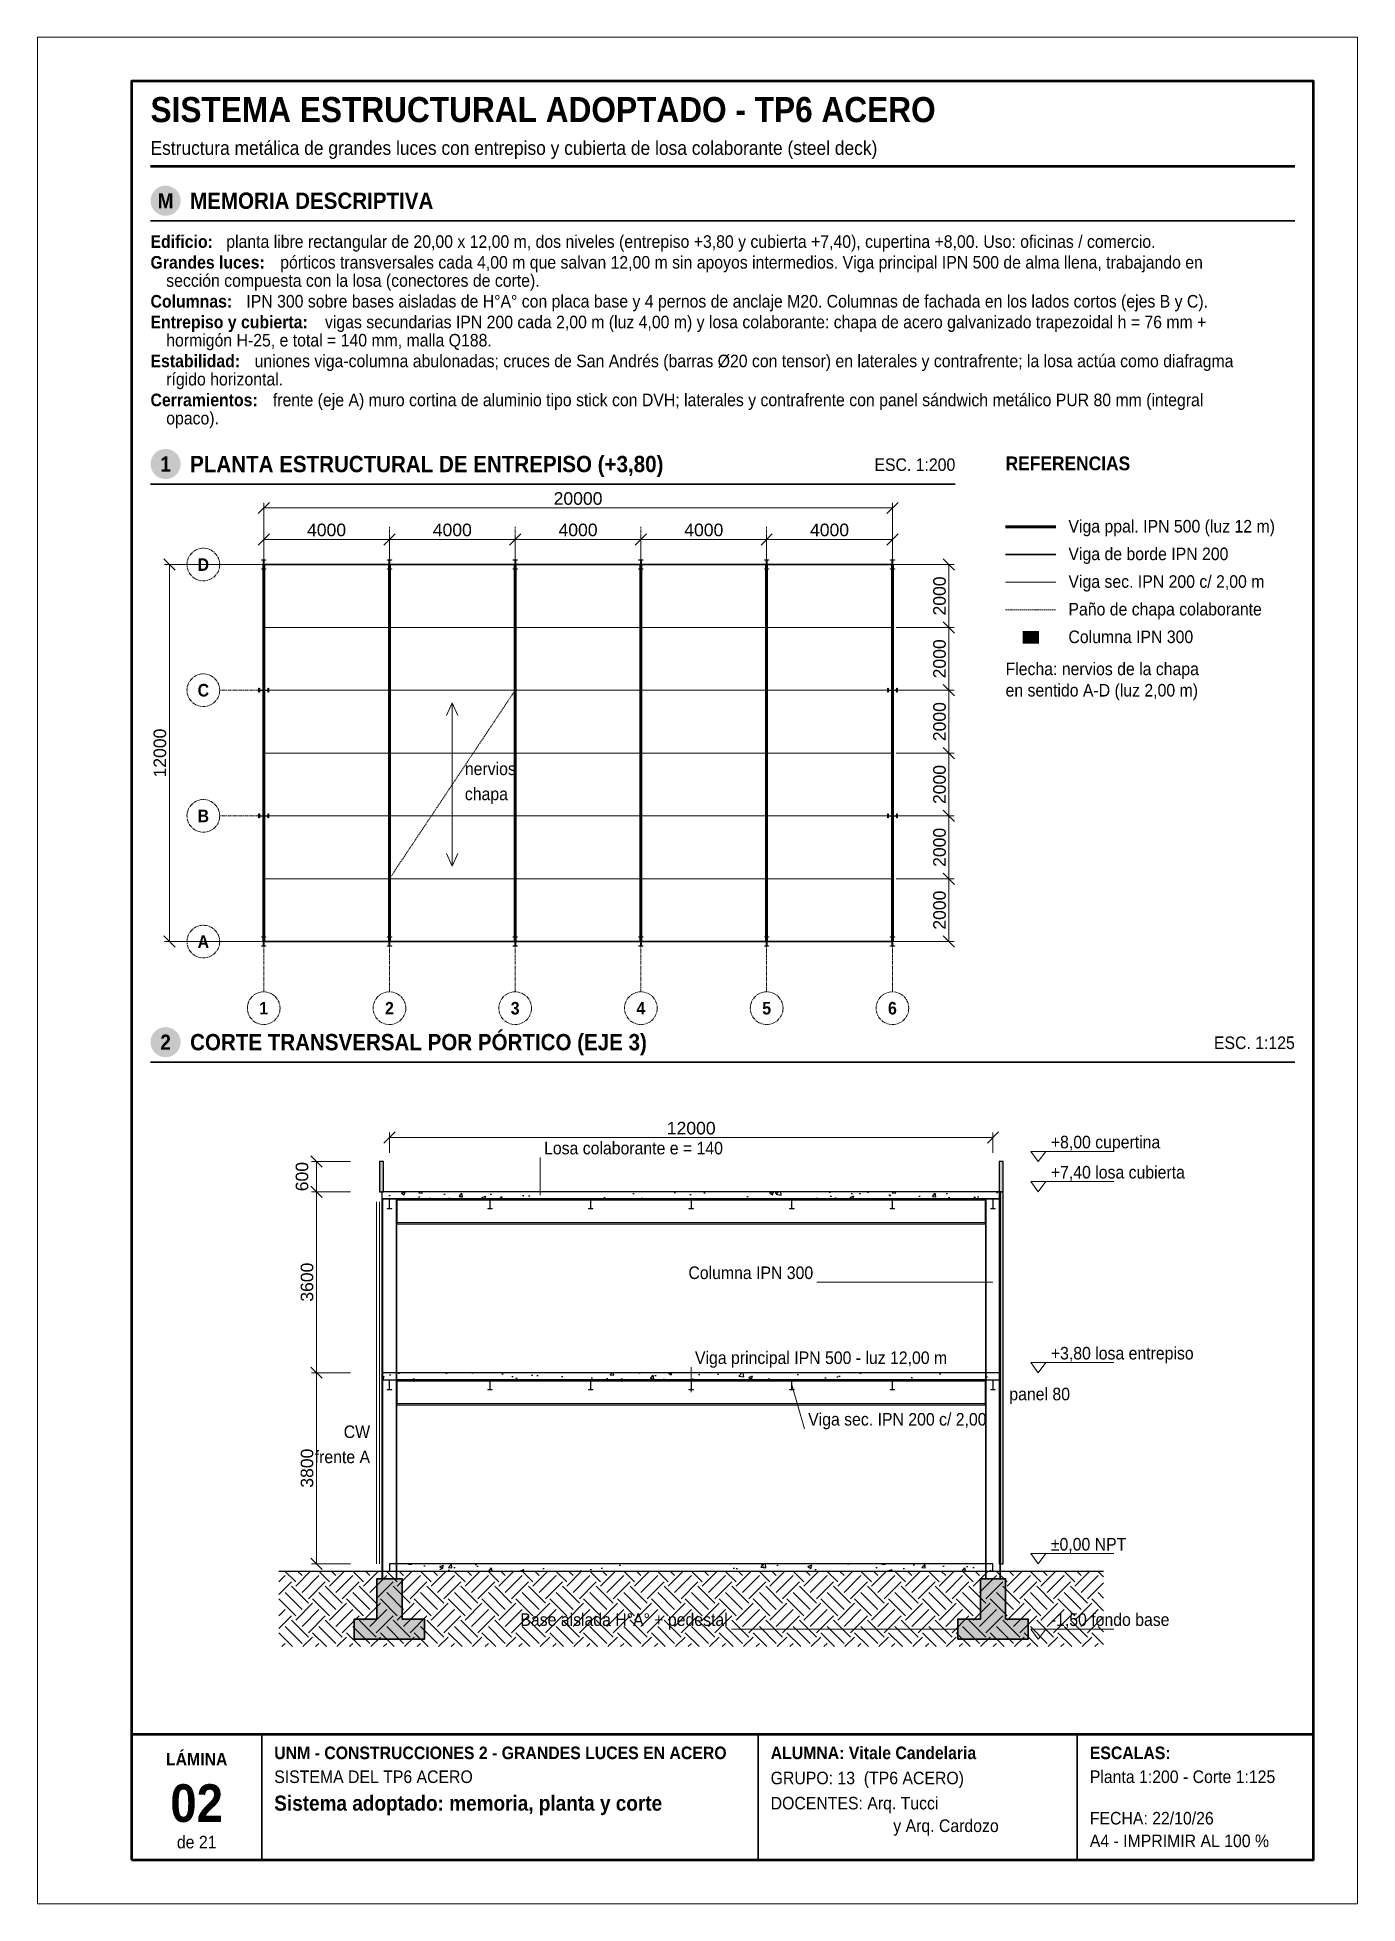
# Model space of a CAD drawing. Header units: millimetres. Extents: x 0 to 210, y 0 to 297.
import ezdxf
from ezdxf.enums import TextEntityAlignment as Align

# ---------------------------------------------------------------- set-up
doc = ezdxf.new("R2010")
doc.units = ezdxf.units.MM
doc.header["$LTSCALE"] = 0.35
doc.linetypes.add('CENTER2', pattern=[2.541, 1.587, -0.318, 0.318, -0.318])
doc.linetypes.add('DASHED2', pattern=[0.762, 0.635, -0.127])
for name, color, linetype in [('0-MARCO', 7, 'Continuous'), ('1-EJES', 1, 'CENTER2'), ('1-OCULTO', 8, 'DASHED2'), ('1-SECCION', 7, 'Continuous'), ('1-VISTA', 7, 'Continuous'), ('2-RAYADO', 8, 'Continuous'), ('3-COTAS', 7, 'Continuous'), ('3-REFS', 7, 'Continuous'), ('3-TEXTOS', 7, 'Continuous'), ('3-TITULOS', 7, 'Continuous')]:
    doc.layers.add(name, color=color, linetype=linetype)
doc.styles.add('ARIAL', font='arial.ttf')
doc.styles.add('ARIAL-NEGRITA', font='arialbd.ttf')
doc.dimstyles.new('A4', dxfattribs={"dimtxt": 2, "dimasz": 1.1, "dimexe": 0.8, "dimexo": 0.6, "dimgap": 0.5, "dimtad": 1, "dimdec": 0, "dimtxsty": 'ARIAL', "dimtsz": 0.9, "dimcen": 2.5, "dimclrd": 7, "dimclre": 7, "dimclrt": 7, "dimazin": 3, "dimtfac": 1, "dimtmove": 0, "dimatfit": 3, "dimlwd": 13, "dimlwe": 13, "dimarcsym": 0})

msp = doc.modelspace()

# ---------------------------------------------------------------- hatches: boundary and pattern name
at = {"layer": '2-RAYADO', "true_color": 0x3c3c3c}
h = msp.add_hatch(color=250, dxfattribs=at)
h.dxf.hatch_style = 1
h.paths.add_polyline_path([(36.3125, 213.85), (36.3125, 213.788985), (36.027, 213.749015), (36.027, 212.450985), (36.3125, 212.411015), (36.3125, 212.35), (35.6875, 212.35), (35.6875, 212.411015), (35.973, 212.450985), (35.973, 213.749015), (35.6875, 213.788985), (35.6875, 213.85)])
h = msp.add_hatch(color=250, dxfattribs=at)
h.dxf.hatch_style = 1
h.paths.add_polyline_path([(56.3125, 213.85), (56.3125, 213.788985), (56.027, 213.749015), (56.027, 212.450985), (56.3125, 212.411015), (56.3125, 212.35), (55.6875, 212.35), (55.6875, 212.411015), (55.973, 212.450985), (55.973, 213.749015), (55.6875, 213.788985), (55.6875, 213.85)])
h = msp.add_hatch(color=250, dxfattribs=at)
h.dxf.hatch_style = 1
h.paths.add_polyline_path([(76.3125, 213.85), (76.3125, 213.788985), (76.027, 213.749015), (76.027, 212.450985), (76.3125, 212.411015), (76.3125, 212.35), (75.6875, 212.35), (75.6875, 212.411015), (75.973, 212.450985), (75.973, 213.749015), (75.6875, 213.788985), (75.6875, 213.85)])
h = msp.add_hatch(color=250, dxfattribs=at)
h.dxf.hatch_style = 1
h.paths.add_polyline_path([(96.3125, 213.85), (96.3125, 213.788985), (96.027, 213.749015), (96.027, 212.450985), (96.3125, 212.411015), (96.3125, 212.35), (95.6875, 212.35), (95.6875, 212.411015), (95.973, 212.450985), (95.973, 213.749015), (95.6875, 213.788985), (95.6875, 213.85)])
h = msp.add_hatch(color=250, dxfattribs=at)
h.dxf.hatch_style = 1
h.paths.add_polyline_path([(116.3125, 213.85), (116.3125, 213.788985), (116.027, 213.749015), (116.027, 212.450985), (116.3125, 212.411015), (116.3125, 212.35), (115.6875, 212.35), (115.6875, 212.411015), (115.973, 212.450985), (115.973, 213.749015), (115.6875, 213.788985), (115.6875, 213.85)])
h = msp.add_hatch(color=250, dxfattribs=at)
h.dxf.hatch_style = 1
h.paths.add_polyline_path([(136.3125, 213.85), (136.3125, 213.788985), (136.027, 213.749015), (136.027, 212.450985), (136.3125, 212.411015), (136.3125, 212.35), (135.6875, 212.35), (135.6875, 212.411015), (135.973, 212.450985), (135.973, 213.749015), (135.6875, 213.788985), (135.6875, 213.85)])
h = msp.add_hatch(color=250, dxfattribs=at)
h.dxf.hatch_style = 1
h.paths.add_polyline_path([(156.7, 200.5), (159.3, 200.5), (159.3, 202.5), (156.7, 202.5)])
h = msp.add_hatch(color=250, dxfattribs=at)
h.dxf.hatch_style = 1
h.paths.add_polyline_path([(35.25, 193.4125), (35.311015, 193.4125), (35.350985, 193.127), (36.649015, 193.127), (36.688985, 193.4125), (36.75, 193.4125), (36.75, 192.7875), (36.688985, 192.7875), (36.649015, 193.073), (35.350985, 193.073), (35.311015, 192.7875), (35.25, 192.7875)])
h = msp.add_hatch(color=250, dxfattribs=at)
h.dxf.hatch_style = 1
h.paths.add_polyline_path([(135.25, 193.4125), (135.311015, 193.4125), (135.350985, 193.127), (136.649015, 193.127), (136.688985, 193.4125), (136.75, 193.4125), (136.75, 192.7875), (136.688985, 192.7875), (136.649015, 193.073), (135.350985, 193.073), (135.311015, 192.7875), (135.25, 192.7875)])
h = msp.add_hatch(color=250, dxfattribs=at)
h.dxf.hatch_style = 1
h.paths.add_polyline_path([(35.25, 173.4125), (35.311015, 173.4125), (35.350985, 173.127), (36.649015, 173.127), (36.688985, 173.4125), (36.75, 173.4125), (36.75, 172.7875), (36.688985, 172.7875), (36.649015, 173.073), (35.350985, 173.073), (35.311015, 172.7875), (35.25, 172.7875)])
h = msp.add_hatch(color=250, dxfattribs=at)
h.dxf.hatch_style = 1
h.paths.add_polyline_path([(135.25, 173.4125), (135.311015, 173.4125), (135.350985, 173.127), (136.649015, 173.127), (136.688985, 173.4125), (136.75, 173.4125), (136.75, 172.7875), (136.688985, 172.7875), (136.649015, 173.073), (135.350985, 173.073), (135.311015, 172.7875), (135.25, 172.7875)])
h = msp.add_hatch(color=250, dxfattribs=at)
h.dxf.hatch_style = 1
h.paths.add_polyline_path([(36.3125, 153.85), (36.3125, 153.788985), (36.027, 153.749015), (36.027, 152.450985), (36.3125, 152.411015), (36.3125, 152.35), (35.6875, 152.35), (35.6875, 152.411015), (35.973, 152.450985), (35.973, 153.749015), (35.6875, 153.788985), (35.6875, 153.85)])
h = msp.add_hatch(color=250, dxfattribs=at)
h.dxf.hatch_style = 1
h.paths.add_polyline_path([(56.3125, 153.85), (56.3125, 153.788985), (56.027, 153.749015), (56.027, 152.450985), (56.3125, 152.411015), (56.3125, 152.35), (55.6875, 152.35), (55.6875, 152.411015), (55.973, 152.450985), (55.973, 153.749015), (55.6875, 153.788985), (55.6875, 153.85)])
h = msp.add_hatch(color=250, dxfattribs=at)
h.dxf.hatch_style = 1
h.paths.add_polyline_path([(76.3125, 153.85), (76.3125, 153.788985), (76.027, 153.749015), (76.027, 152.450985), (76.3125, 152.411015), (76.3125, 152.35), (75.6875, 152.35), (75.6875, 152.411015), (75.973, 152.450985), (75.973, 153.749015), (75.6875, 153.788985), (75.6875, 153.85)])
h = msp.add_hatch(color=250, dxfattribs=at)
h.dxf.hatch_style = 1
h.paths.add_polyline_path([(96.3125, 153.85), (96.3125, 153.788985), (96.027, 153.749015), (96.027, 152.450985), (96.3125, 152.411015), (96.3125, 152.35), (95.6875, 152.35), (95.6875, 152.411015), (95.973, 152.450985), (95.973, 153.749015), (95.6875, 153.788985), (95.6875, 153.85)])
h = msp.add_hatch(color=250, dxfattribs=at)
h.dxf.hatch_style = 1
h.paths.add_polyline_path([(116.3125, 153.85), (116.3125, 153.788985), (116.027, 153.749015), (116.027, 152.450985), (116.3125, 152.411015), (116.3125, 152.35), (115.6875, 152.35), (115.6875, 152.411015), (115.973, 152.450985), (115.973, 153.749015), (115.6875, 153.788985), (115.6875, 153.85)])
h = msp.add_hatch(color=250, dxfattribs=at)
h.dxf.hatch_style = 1
h.paths.add_polyline_path([(136.3125, 153.85), (136.3125, 153.788985), (136.027, 153.749015), (136.027, 152.450985), (136.3125, 152.411015), (136.3125, 152.35), (135.6875, 152.35), (135.6875, 152.411015), (135.973, 152.450985), (135.973, 153.749015), (135.6875, 153.788985), (135.6875, 153.85)])
at = {"layer": '2-RAYADO', "true_color": 0xd7d7d7}
h = msp.add_hatch(color=254, dxfattribs=at)
h.dxf.hatch_style = 1
h.paths.add_polyline_path([(54.4, 113.3), (55.04, 113.3), (55.04, 118.1), (54.4, 118.1)])
h = msp.add_hatch(color=254, dxfattribs=at)
h.dxf.hatch_style = 1
h.paths.add_polyline_path([(152.96, 113.3), (153.6, 113.3), (153.6, 118.1), (152.96, 118.1)])
at = {"layer": '2-RAYADO'}
h = msp.add_hatch(dxfattribs=at)
h.set_pattern_fill('AR-CONC', color=8, scale=0.035)
h.paths.add_polyline_path([(54.8, 112.18), (153.2, 112.18), (153.2, 113.3), (54.8, 113.3)])
at = {"layer": '2-RAYADO', "true_color": 0xd7d7d7}
h = msp.add_hatch(color=254, dxfattribs=at)
h.dxf.hatch_style = 1
h.paths.add_polyline_path([(152.96, 54.1), (153.6, 54.1), (153.6, 113.3), (152.96, 113.3)])
at = {"layer": '2-RAYADO', "true_color": 0x3c3c3c}
h = msp.add_hatch(color=250, dxfattribs=at)
h.dxf.hatch_style = 1
h.paths.add_polyline_path([(56.36, 112.18), (56.36, 112.1127), (56.03, 112.0665), (56.03, 110.6935), (56.36, 110.6473), (56.36, 110.58), (55.64, 110.58), (55.64, 110.6473), (55.97, 110.6935), (55.97, 112.0665), (55.64, 112.1127), (55.64, 112.18)])
h = msp.add_hatch(color=250, dxfattribs=at)
h.dxf.hatch_style = 1
h.paths.add_polyline_path([(72.36, 112.18), (72.36, 112.1127), (72.03, 112.0665), (72.03, 110.6935), (72.36, 110.6473), (72.36, 110.58), (71.64, 110.58), (71.64, 110.6473), (71.97, 110.6935), (71.97, 112.0665), (71.64, 112.1127), (71.64, 112.18)])
h = msp.add_hatch(color=250, dxfattribs=at)
h.dxf.hatch_style = 1
h.paths.add_polyline_path([(88.36, 112.18), (88.36, 112.1127), (88.03, 112.0665), (88.03, 110.6935), (88.36, 110.6473), (88.36, 110.58), (87.64, 110.58), (87.64, 110.6473), (87.97, 110.6935), (87.97, 112.0665), (87.64, 112.1127), (87.64, 112.18)])
h = msp.add_hatch(color=250, dxfattribs=at)
h.dxf.hatch_style = 1
h.paths.add_polyline_path([(104.36, 112.18), (104.36, 112.1127), (104.03, 112.0665), (104.03, 110.6935), (104.36, 110.6473), (104.36, 110.58), (103.64, 110.58), (103.64, 110.6473), (103.97, 110.6935), (103.97, 112.0665), (103.64, 112.1127), (103.64, 112.18)])
h = msp.add_hatch(color=250, dxfattribs=at)
h.dxf.hatch_style = 1
h.paths.add_polyline_path([(120.36, 112.18), (120.36, 112.1127), (120.03, 112.0665), (120.03, 110.6935), (120.36, 110.6473), (120.36, 110.58), (119.64, 110.58), (119.64, 110.6473), (119.97, 110.6935), (119.97, 112.0665), (119.64, 112.1127), (119.64, 112.18)])
h = msp.add_hatch(color=250, dxfattribs=at)
h.dxf.hatch_style = 1
h.paths.add_polyline_path([(136.36, 112.18), (136.36, 112.1127), (136.03, 112.0665), (136.03, 110.6935), (136.36, 110.6473), (136.36, 110.58), (135.64, 110.58), (135.64, 110.6473), (135.97, 110.6935), (135.97, 112.0665), (135.64, 112.1127), (135.64, 112.18)])
h = msp.add_hatch(color=250, dxfattribs=at)
h.dxf.hatch_style = 1
h.paths.add_polyline_path([(152.36, 112.18), (152.36, 112.1127), (152.03, 112.0665), (152.03, 110.6935), (152.36, 110.6473), (152.36, 110.58), (151.64, 110.58), (151.64, 110.6473), (151.97, 110.6935), (151.97, 112.0665), (151.64, 112.1127), (151.64, 112.18)])
at = {"layer": '2-RAYADO'}
h = msp.add_hatch(dxfattribs=at)
h.set_pattern_fill('AR-CONC', color=8, scale=0.035)
h.paths.add_polyline_path([(54.8, 83.38), (153.2, 83.38), (153.2, 84.5), (54.8, 84.5)])
at = {"layer": '2-RAYADO', "true_color": 0x3c3c3c}
h = msp.add_hatch(color=250, dxfattribs=at)
h.dxf.hatch_style = 1
h.paths.add_polyline_path([(56.36, 83.38), (56.36, 83.3127), (56.03, 83.2665), (56.03, 81.8935), (56.36, 81.8473), (56.36, 81.78), (55.64, 81.78), (55.64, 81.8473), (55.97, 81.8935), (55.97, 83.2665), (55.64, 83.3127), (55.64, 83.38)])
h = msp.add_hatch(color=250, dxfattribs=at)
h.dxf.hatch_style = 1
h.paths.add_polyline_path([(72.36, 83.38), (72.36, 83.3127), (72.03, 83.2665), (72.03, 81.8935), (72.36, 81.8473), (72.36, 81.78), (71.64, 81.78), (71.64, 81.8473), (71.97, 81.8935), (71.97, 83.2665), (71.64, 83.3127), (71.64, 83.38)])
h = msp.add_hatch(color=250, dxfattribs=at)
h.dxf.hatch_style = 1
h.paths.add_polyline_path([(88.36, 83.38), (88.36, 83.3127), (88.03, 83.2665), (88.03, 81.8935), (88.36, 81.8473), (88.36, 81.78), (87.64, 81.78), (87.64, 81.8473), (87.97, 81.8935), (87.97, 83.2665), (87.64, 83.3127), (87.64, 83.38)])
h = msp.add_hatch(color=250, dxfattribs=at)
h.dxf.hatch_style = 1
h.paths.add_polyline_path([(104.36, 83.38), (104.36, 83.3127), (104.03, 83.2665), (104.03, 81.8935), (104.36, 81.8473), (104.36, 81.78), (103.64, 81.78), (103.64, 81.8473), (103.97, 81.8935), (103.97, 83.2665), (103.64, 83.3127), (103.64, 83.38)])
h = msp.add_hatch(color=250, dxfattribs=at)
h.dxf.hatch_style = 1
h.paths.add_polyline_path([(120.36, 83.38), (120.36, 83.3127), (120.03, 83.2665), (120.03, 81.8935), (120.36, 81.8473), (120.36, 81.78), (119.64, 81.78), (119.64, 81.8473), (119.97, 81.8935), (119.97, 83.2665), (119.64, 83.3127), (119.64, 83.38)])
h = msp.add_hatch(color=250, dxfattribs=at)
h.dxf.hatch_style = 1
h.paths.add_polyline_path([(136.36, 83.38), (136.36, 83.3127), (136.03, 83.2665), (136.03, 81.8935), (136.36, 81.8473), (136.36, 81.78), (135.64, 81.78), (135.64, 81.8473), (135.97, 81.8935), (135.97, 83.2665), (135.64, 83.3127), (135.64, 83.38)])
h = msp.add_hatch(color=250, dxfattribs=at)
h.dxf.hatch_style = 1
h.paths.add_polyline_path([(152.36, 83.38), (152.36, 83.3127), (152.03, 83.2665), (152.03, 81.8935), (152.36, 81.8473), (152.36, 81.78), (151.64, 81.78), (151.64, 81.8473), (151.97, 81.8935), (151.97, 83.2665), (151.64, 83.3127), (151.64, 83.38)])
at = {"layer": '2-RAYADO'}
h = msp.add_hatch(dxfattribs=at)
h.set_pattern_fill('AR-CONC', color=8, scale=0.035)
h.paths.add_polyline_path([(56, 52.9), (152, 52.9), (152, 54.1), (56, 54.1)])
h = msp.add_hatch(dxfattribs=at)
h.set_pattern_fill('EARTH', color=8, scale=0.6, angle=45)
h.paths.add_polyline_path([(38.4, 52.9), (169.6, 52.9), (169.6, 40.9), (38.4, 40.9)])
at = {"layer": '2-RAYADO', "true_color": 0xd7d7d7}
h = msp.add_hatch(color=254, dxfattribs=at)
h.dxf.hatch_style = 1
h.paths.add_polyline_path([(50.4, 42.1), (61.6, 42.1), (61.6, 45.3), (58, 45.3), (58, 51.7), (54, 51.7), (54, 45.3), (50.4, 45.3)])
h = msp.add_hatch(color=254, dxfattribs=at)
h.dxf.hatch_style = 1
h.paths.add_polyline_path([(146.4, 42.1), (157.6, 42.1), (157.6, 45.3), (154, 45.3), (154, 51.7), (150, 51.7), (150, 45.3), (146.4, 45.3)])
at = {"layer": '3-TITULOS'}
h = msp.add_hatch(color=7, dxfattribs=at)
h.dxf.hatch_style = 1
edge = h.paths.add_edge_path()
edge.add_arc((20.4, 271), 2.4, 0, 360)
h = msp.add_hatch(color=7, dxfattribs=at)
h.dxf.hatch_style = 1
edge = h.paths.add_edge_path()
edge.add_arc((20.4, 229.1), 2.4, 0, 360)
h = msp.add_hatch(color=7, dxfattribs=at)
h.dxf.hatch_style = 1
edge = h.paths.add_edge_path()
edge.add_arc((20.4, 137.1), 2.4, 0, 360)

# ---------------------------------------------------------------- linework, layer by layer
at = {"layer": '0-MARCO', "color": 9, "lineweight": 0}
msp.add_lwpolyline([(0, 0), (210, 0), (210, 297), (0, 297)], close=True, dxfattribs=at)
at = {"layer": '0-MARCO', "lineweight": 50}
msp.add_lwpolyline([(15, 7), (203, 7), (203, 290), (15, 290)], close=True, dxfattribs=at)
msp.add_lwpolyline([(15, 27), (203, 27)], dxfattribs=at)
at = {"layer": '0-MARCO', "lineweight": 35}
for points in [[(35.68, 7), (35.68, 27)], [(114.64, 7), (114.64, 27)], [(165.4, 7), (165.4, 27)]]:
    msp.add_lwpolyline(points, dxfattribs=at)
at = {"layer": '1-EJES', "lineweight": 13}
for points in [[(36, 145.1), (36, 219.1)], [(56, 145.1), (56, 219.1)], [(76, 145.1), (76, 219.1)], [(96, 145.1), (96, 219.1)], [(116, 145.1), (116, 219.1)], [(136, 145.1), (136, 219.1)], [(142, 213.1), (29, 213.1)], [(142, 193.1), (29, 193.1)], [(142, 173.1), (29, 173.1)], [(142, 153.1), (29, 153.1)]]:
    msp.add_lwpolyline(points, dxfattribs=at)
at = {"layer": '1-EJES', "color": 7, "lineweight": 18}
for centre in [(26.4, 213.1), (26.4, 193.1), (26.4, 173.1), (26.4, 153.1), (36, 142.5), (56, 142.5), (76, 142.5), (96, 142.5), (116, 142.5), (136, 142.5)]:
    msp.add_circle(centre, 2.6, dxfattribs=at)
at = {"layer": '1-OCULTO', "lineweight": 13}
for points in [[(154, 205.9), (162, 205.9)], [(56, 163.1), (76, 193.1)]]:
    msp.add_lwpolyline(points, dxfattribs=at)
msp.add_lwpolyline([(56, 163.1), (76, 163.1), (76, 193.1), (56, 193.1)], close=True, dxfattribs=at)
at = {"layer": '1-SECCION', "lineweight": 60}
for points in [[(154, 219.1), (162, 219.1)], [(36, 153.1), (36, 213.1)], [(56, 153.1), (56, 213.1)], [(76, 153.1), (76, 213.1)], [(96, 153.1), (96, 213.1)], [(116, 153.1), (116, 213.1)], [(136, 153.1), (136, 213.1)]]:
    msp.add_lwpolyline(points, dxfattribs=at)
at = {"layer": '1-SECCION', "lineweight": 25}
for points in [[(36.3125, 213.85), (36.3125, 213.788985), (36.027, 213.749015), (36.027, 212.450985), (36.3125, 212.411015), (36.3125, 212.35), (35.6875, 212.35), (35.6875, 212.411015), (35.973, 212.450985), (35.973, 213.749015), (35.6875, 213.788985), (35.6875, 213.85)], [(56.3125, 213.85), (56.3125, 213.788985), (56.027, 213.749015), (56.027, 212.450985), (56.3125, 212.411015), (56.3125, 212.35), (55.6875, 212.35), (55.6875, 212.411015), (55.973, 212.450985), (55.973, 213.749015), (55.6875, 213.788985), (55.6875, 213.85)], [(76.3125, 213.85), (76.3125, 213.788985), (76.027, 213.749015), (76.027, 212.450985), (76.3125, 212.411015), (76.3125, 212.35), (75.6875, 212.35), (75.6875, 212.411015), (75.973, 212.450985), (75.973, 213.749015), (75.6875, 213.788985), (75.6875, 213.85)], [(96.3125, 213.85), (96.3125, 213.788985), (96.027, 213.749015), (96.027, 212.450985), (96.3125, 212.411015), (96.3125, 212.35), (95.6875, 212.35), (95.6875, 212.411015), (95.973, 212.450985), (95.973, 213.749015), (95.6875, 213.788985), (95.6875, 213.85)], [(116.3125, 213.85), (116.3125, 213.788985), (116.027, 213.749015), (116.027, 212.450985), (116.3125, 212.411015), (116.3125, 212.35), (115.6875, 212.35), (115.6875, 212.411015), (115.973, 212.450985), (115.973, 213.749015), (115.6875, 213.788985), (115.6875, 213.85)], [(136.3125, 213.85), (136.3125, 213.788985), (136.027, 213.749015), (136.027, 212.450985), (136.3125, 212.411015), (136.3125, 212.35), (135.6875, 212.35), (135.6875, 212.411015), (135.973, 212.450985), (135.973, 213.749015), (135.6875, 213.788985), (135.6875, 213.85)], [(35.25, 193.4125), (35.311015, 193.4125), (35.350985, 193.127), (36.649015, 193.127), (36.688985, 193.4125), (36.75, 193.4125), (36.75, 192.7875), (36.688985, 192.7875), (36.649015, 193.073), (35.350985, 193.073), (35.311015, 192.7875), (35.25, 192.7875)], [(135.25, 193.4125), (135.311015, 193.4125), (135.350985, 193.127), (136.649015, 193.127), (136.688985, 193.4125), (136.75, 193.4125), (136.75, 192.7875), (136.688985, 192.7875), (136.649015, 193.073), (135.350985, 193.073), (135.311015, 192.7875), (135.25, 192.7875)], [(35.25, 173.4125), (35.311015, 173.4125), (35.350985, 173.127), (36.649015, 173.127), (36.688985, 173.4125), (36.75, 173.4125), (36.75, 172.7875), (36.688985, 172.7875), (36.649015, 173.073), (35.350985, 173.073), (35.311015, 172.7875), (35.25, 172.7875)], [(135.25, 173.4125), (135.311015, 173.4125), (135.350985, 173.127), (136.649015, 173.127), (136.688985, 173.4125), (136.75, 173.4125), (136.75, 172.7875), (136.688985, 172.7875), (136.649015, 173.073), (135.350985, 173.073), (135.311015, 172.7875), (135.25, 172.7875)], [(36.3125, 153.85), (36.3125, 153.788985), (36.027, 153.749015), (36.027, 152.450985), (36.3125, 152.411015), (36.3125, 152.35), (35.6875, 152.35), (35.6875, 152.411015), (35.973, 152.450985), (35.973, 153.749015), (35.6875, 153.788985), (35.6875, 153.85)], [(56.3125, 153.85), (56.3125, 153.788985), (56.027, 153.749015), (56.027, 152.450985), (56.3125, 152.411015), (56.3125, 152.35), (55.6875, 152.35), (55.6875, 152.411015), (55.973, 152.450985), (55.973, 153.749015), (55.6875, 153.788985), (55.6875, 153.85)], [(76.3125, 153.85), (76.3125, 153.788985), (76.027, 153.749015), (76.027, 152.450985), (76.3125, 152.411015), (76.3125, 152.35), (75.6875, 152.35), (75.6875, 152.411015), (75.973, 152.450985), (75.973, 153.749015), (75.6875, 153.788985), (75.6875, 153.85)], [(96.3125, 153.85), (96.3125, 153.788985), (96.027, 153.749015), (96.027, 152.450985), (96.3125, 152.411015), (96.3125, 152.35), (95.6875, 152.35), (95.6875, 152.411015), (95.973, 152.450985), (95.973, 153.749015), (95.6875, 153.788985), (95.6875, 153.85)], [(116.3125, 153.85), (116.3125, 153.788985), (116.027, 153.749015), (116.027, 152.450985), (116.3125, 152.411015), (116.3125, 152.35), (115.6875, 152.35), (115.6875, 152.411015), (115.973, 152.450985), (115.973, 153.749015), (115.6875, 153.788985), (115.6875, 153.85)], [(136.3125, 153.85), (136.3125, 153.788985), (136.027, 153.749015), (136.027, 152.450985), (136.3125, 152.411015), (136.3125, 152.35), (135.6875, 152.35), (135.6875, 152.411015), (135.973, 152.450985), (135.973, 153.749015), (135.6875, 153.788985), (135.6875, 153.85)], [(54.8, 112.18), (153.2, 112.18), (153.2, 113.3), (54.8, 113.3)], [(54.8, 83.38), (153.2, 83.38), (153.2, 84.5), (54.8, 84.5)], [(56, 52.9), (152, 52.9), (152, 54.1), (56, 54.1)]]:
    msp.add_lwpolyline(points, close=True, dxfattribs=at)
at = {"layer": '1-SECCION', "lineweight": 18}
for points in [[(56.36, 112.18), (56.36, 112.1127), (56.03, 112.0665), (56.03, 110.6935), (56.36, 110.6473), (56.36, 110.58), (55.64, 110.58), (55.64, 110.6473), (55.97, 110.6935), (55.97, 112.0665), (55.64, 112.1127), (55.64, 112.18)], [(72.36, 112.18), (72.36, 112.1127), (72.03, 112.0665), (72.03, 110.6935), (72.36, 110.6473), (72.36, 110.58), (71.64, 110.58), (71.64, 110.6473), (71.97, 110.6935), (71.97, 112.0665), (71.64, 112.1127), (71.64, 112.18)], [(88.36, 112.18), (88.36, 112.1127), (88.03, 112.0665), (88.03, 110.6935), (88.36, 110.6473), (88.36, 110.58), (87.64, 110.58), (87.64, 110.6473), (87.97, 110.6935), (87.97, 112.0665), (87.64, 112.1127), (87.64, 112.18)], [(104.36, 112.18), (104.36, 112.1127), (104.03, 112.0665), (104.03, 110.6935), (104.36, 110.6473), (104.36, 110.58), (103.64, 110.58), (103.64, 110.6473), (103.97, 110.6935), (103.97, 112.0665), (103.64, 112.1127), (103.64, 112.18)], [(120.36, 112.18), (120.36, 112.1127), (120.03, 112.0665), (120.03, 110.6935), (120.36, 110.6473), (120.36, 110.58), (119.64, 110.58), (119.64, 110.6473), (119.97, 110.6935), (119.97, 112.0665), (119.64, 112.1127), (119.64, 112.18)], [(136.36, 112.18), (136.36, 112.1127), (136.03, 112.0665), (136.03, 110.6935), (136.36, 110.6473), (136.36, 110.58), (135.64, 110.58), (135.64, 110.6473), (135.97, 110.6935), (135.97, 112.0665), (135.64, 112.1127), (135.64, 112.18)], [(152.36, 112.18), (152.36, 112.1127), (152.03, 112.0665), (152.03, 110.6935), (152.36, 110.6473), (152.36, 110.58), (151.64, 110.58), (151.64, 110.6473), (151.97, 110.6935), (151.97, 112.0665), (151.64, 112.1127), (151.64, 112.18)], [(56.36, 83.38), (56.36, 83.3127), (56.03, 83.2665), (56.03, 81.8935), (56.36, 81.8473), (56.36, 81.78), (55.64, 81.78), (55.64, 81.8473), (55.97, 81.8935), (55.97, 83.2665), (55.64, 83.3127), (55.64, 83.38)], [(72.36, 83.38), (72.36, 83.3127), (72.03, 83.2665), (72.03, 81.8935), (72.36, 81.8473), (72.36, 81.78), (71.64, 81.78), (71.64, 81.8473), (71.97, 81.8935), (71.97, 83.2665), (71.64, 83.3127), (71.64, 83.38)], [(88.36, 83.38), (88.36, 83.3127), (88.03, 83.2665), (88.03, 81.8935), (88.36, 81.8473), (88.36, 81.78), (87.64, 81.78), (87.64, 81.8473), (87.97, 81.8935), (87.97, 83.2665), (87.64, 83.3127), (87.64, 83.38)], [(104.36, 83.38), (104.36, 83.3127), (104.03, 83.2665), (104.03, 81.8935), (104.36, 81.8473), (104.36, 81.78), (103.64, 81.78), (103.64, 81.8473), (103.97, 81.8935), (103.97, 83.2665), (103.64, 83.3127), (103.64, 83.38)], [(120.36, 83.38), (120.36, 83.3127), (120.03, 83.2665), (120.03, 81.8935), (120.36, 81.8473), (120.36, 81.78), (119.64, 81.78), (119.64, 81.8473), (119.97, 81.8935), (119.97, 83.2665), (119.64, 83.3127), (119.64, 83.38)], [(136.36, 83.38), (136.36, 83.3127), (136.03, 83.2665), (136.03, 81.8935), (136.36, 81.8473), (136.36, 81.78), (135.64, 81.78), (135.64, 81.8473), (135.97, 81.8935), (135.97, 83.2665), (135.64, 83.3127), (135.64, 83.38)], [(152.36, 83.38), (152.36, 83.3127), (152.03, 83.2665), (152.03, 81.8935), (152.36, 81.8473), (152.36, 81.78), (151.64, 81.78), (151.64, 81.8473), (151.97, 81.8935), (151.97, 83.2665), (151.64, 83.3127), (151.64, 83.38)]]:
    msp.add_lwpolyline(points, close=True, dxfattribs=at)
at = {"layer": '1-SECCION', "lineweight": 35}
for points in [[(50.4, 42.1), (61.6, 42.1), (61.6, 45.3), (58, 45.3), (58, 51.7), (54, 51.7), (54, 45.3), (50.4, 45.3)], [(146.4, 42.1), (157.6, 42.1), (157.6, 45.3), (154, 45.3), (154, 51.7), (150, 51.7), (150, 45.3), (146.4, 45.3)]]:
    msp.add_lwpolyline(points, close=True, dxfattribs=at)
at = {"layer": '1-VISTA', "lineweight": 35}
for points in [[(154, 214.7), (162, 214.7)], [(36, 213.1), (136, 213.1)], [(36, 153.1), (136, 153.1)]]:
    msp.add_lwpolyline(points, dxfattribs=at)
at = {"layer": '1-VISTA', "lineweight": 18}
for points in [[(154, 210.3), (162, 210.3)], [(36, 203.1), (136, 203.1)], [(36, 193.1), (136, 193.1)], [(36, 183.1), (136, 183.1)], [(36, 173.1), (136, 173.1)], [(36, 163.1), (136, 163.1)], [(53.92, 54.1), (53.92, 111.7)], [(54.4, 54.1), (54.4, 111.7)], [(54.9296, 51.7), (54.9296, 112.18)], [(57.0704, 51.7), (57.0704, 112.18)], [(57.2, 111.964), (150.8, 111.964)], [(150.9296, 51.7), (150.9296, 112.18)], [(153.0704, 51.7), (153.0704, 112.18)], [(57.2, 108.396), (150.8, 108.396)], [(57.2, 83.164), (150.8, 83.164)], [(57.2, 79.596), (150.8, 79.596)]]:
    msp.add_lwpolyline(points, dxfattribs=at)
at = {"layer": '1-VISTA', "lineweight": 25}
for points in [[(54.4, 113.3), (55.04, 113.3), (55.04, 118.1), (54.4, 118.1)], [(152.96, 113.3), (153.6, 113.3), (153.6, 118.1), (152.96, 118.1)], [(152.96, 54.1), (153.6, 54.1), (153.6, 113.3), (152.96, 113.3)], [(54.8, 51.7), (57.2, 51.7), (57.2, 112.18), (54.8, 112.18)], [(57.2, 108.18), (150.8, 108.18), (150.8, 112.18), (57.2, 112.18)], [(150.8, 51.7), (153.2, 51.7), (153.2, 112.18), (150.8, 112.18)], [(57.2, 79.38), (150.8, 79.38), (150.8, 83.38), (57.2, 83.38)]]:
    msp.add_lwpolyline(points, close=True, dxfattribs=at)
msp.add_lwpolyline([(38.4, 52.9), (169.6, 52.9)], dxfattribs=at)
at = {"layer": '3-COTAS', "lineweight": 18}
for points in [[(159.2, 118.1), (158, 119.7), (160.4, 119.7)], [(159.2, 113.3), (158, 114.9), (160.4, 114.9)], [(159.2, 84.5), (158, 86.1), (160.4, 86.1)], [(159.2, 54.1), (158, 55.7), (160.4, 55.7)], [(159.2, 42.1), (158, 43.7), (160.4, 43.7)]]:
    msp.add_lwpolyline(points, close=True, dxfattribs=at)
at = {"layer": '3-COTAS', "lineweight": 13}
for points in [[(158, 119.7), (171.2, 119.7)], [(158, 114.9), (171.2, 114.9)], [(158, 86.1), (171.2, 86.1)], [(158, 55.7), (171.2, 55.7)], [(158, 43.7), (171.2, 43.7)]]:
    msp.add_lwpolyline(points, dxfattribs=at)
at = {"layer": '3-REFS', "lineweight": 13}
for points in [[(80, 112.74), (80, 118.74)], [(152, 98.9), (124, 98.9)], [(104, 81.38), (104, 85.38)], [(120, 82.58), (122, 75.58)], [(146.4, 43.7), (110.4, 43.7)]]:
    msp.add_lwpolyline(points, dxfattribs=at)
at = {"layer": '3-TEXTOS', "lineweight": 18}
for points in [[(65.1, 189.1), (66, 191.1), (66.9, 189.1)], [(66, 165.1), (66, 191.1)], [(65.1, 167.1), (66, 165.1), (66.9, 167.1)]]:
    msp.add_lwpolyline(points, dxfattribs=at)
at = {"layer": '3-TITULOS', "lineweight": 50}
msp.add_lwpolyline([(18, 276.5), (200, 276.5)], dxfattribs=at)
at = {"layer": '3-TITULOS', "lineweight": 35}
for points in [[(18, 267.8), (200, 267.8)], [(18, 225.9), (146, 225.9)], [(18, 133.9), (200, 133.9)]]:
    msp.add_lwpolyline(points, dxfattribs=at)

# ---------------------------------------------------------------- texts
at = {"layer": '1-EJES', "color": 7, "style": 'ARIAL-NEGRITA', "width": 0.9}
for s, p in [('D', (26.4, 213.1)), ('C', (26.4, 193.1)), ('B', (26.4, 173.1)), ('A', (26.4, 153.1)), ('1', (36, 142.5)), ('2', (56, 142.5)), ('3', (76, 142.5)), ('4', (96, 142.5)), ('5', (116, 142.5)), ('6', (136, 142.5))]:
    msp.add_text(s, height=2, dxfattribs=at).set_placement(p, align=Align.MIDDLE_CENTER)
at = {"layer": '3-COTAS', "style": 'ARIAL', "width": 0.9}
for s, p in [('+8,00 cupertina', (161.2, 120.2)), ('+7,40 losa cubierta', (161.2, 115.4)), ('+3,80 losa entrepiso', (161.2, 86.6)), ('±0,00 NPT', (161.2, 56.2)), ('-1,50 fondo base', (161.2, 44.2))]:
    msp.add_text(s, height=2, dxfattribs=at).set_placement(p)
at = {"layer": '3-TEXTOS', "width": 0.9}
for s, height, style, p in [('Edificio: ', 2, 'ARIAL-NEGRITA', (18, 263.5)), ('planta libre rectangular de 20,00 x 12,00 m, dos niveles (entrepiso +3,80 y cubierta +7,40), cupertina +8,00. Uso: oficinas / comercio.', 2, 'ARIAL', (30.046558, 263.5)), ('Grandes luces: ', 2, 'ARIAL-NEGRITA', (18, 260.2)), ('pórticos transversales cada 4,00 m que salvan 12,00 m sin apoyos intermedios. Viga principal IPN 500 de alma llena, trabajando en', 2, 'ARIAL', (38.630092, 260.2)), ('sección compuesta con la losa (conectores de corte).', 2, 'ARIAL', (20.5, 257.3)), ('Columnas: ', 2, 'ARIAL-NEGRITA', (18, 254)), ('IPN 300 sobre bases aisladas de H°A° con placa base y 4 pernos de anclaje M20. Columnas de fachada en los lados cortos (ejes B y C).', 2, 'ARIAL', (33.245422, 254)), ('Entrepiso y cubierta: ', 2, 'ARIAL-NEGRITA', (18, 250.7)), ('vigas secundarias IPN 200 cada 2,00 m (luz 4,00 m) y losa colaborante: chapa de acero galvanizado trapezoidal h = 76 mm +', 2, 'ARIAL', (45.750887, 250.7)), ('hormigón H-25, e total = 140 mm, malla Q188.', 2, 'ARIAL', (20.5, 247.8)), ('Estabilidad: ', 2, 'ARIAL-NEGRITA', (18, 244.5)), ('uniones viga-columna abulonadas; cruces de San Andrés (barras Ø20 con tensor) en laterales y contrafrente; la losa actúa como diafragma', 2, 'ARIAL', (34.554862, 244.5)), ('rígido horizontal.', 2, 'ARIAL', (20.5, 241.6)), ('Cerramientos: ', 2, 'ARIAL-NEGRITA', (18, 238.3)), ('frente (eje A) muro cortina de aluminio tipo stick con DVH; laterales y contrafrente con panel sándwich metálico PUR 80 mm (integral', 2, 'ARIAL', (37.465011, 238.3)), ('opaco).', 2, 'ARIAL', (20.5, 235.4)), ('REFERENCIAS', 2.2, 'ARIAL-NEGRITA', (154, 228.1)), ('Viga ppal. IPN 500 (luz 12 m)', 2, 'ARIAL', (164, 218.2)), ('Viga de borde IPN 200', 2, 'ARIAL', (164, 213.8)), ('Viga sec. IPN 200 c/ 2,00 m', 2, 'ARIAL', (164, 209.4)), ('Paño de chapa colaborante', 2, 'ARIAL', (164, 205)), ('Columna IPN 300', 2, 'ARIAL', (164, 200.6)), ('Flecha: nervios de la chapa', 2, 'ARIAL', (154, 195.5)), ('en sentido A-D (luz 2,00 m)', 2, 'ARIAL', (154, 192.1)), ('nervios', 2, 'ARIAL', (68, 179.6)), ('chapa', 2, 'ARIAL', (68, 175.6)), ('Losa colaborante e = 140', 2, 'ARIAL', (80.6, 119.24)), ('Viga principal IPN 500 - luz 12,00 m', 2, 'ARIAL', (104.6, 85.88)), ('panel 80', 2, 'ARIAL', (154.6, 80.1)), ('Viga sec. IPN 200 c/ 2,00', 2, 'ARIAL', (122.6, 76.08)), ('UNM - CONSTRUCCIONES 2 - GRANDES LUCES EN ACERO', 2, 'ARIAL-NEGRITA', (37.68, 23)), ('ALUMNA: Vitale Candelaria', 2, 'ARIAL-NEGRITA', (116.64, 23)), ('ESCALAS:', 2, 'ARIAL-NEGRITA', (167.4, 23)), ('SISTEMA DEL TP6 ACERO', 2, 'ARIAL', (37.68, 19.2)), ('GRUPO: 13  (TP6 ACERO)', 2, 'ARIAL', (116.64, 19)), ('Planta 1:200 - Corte 1:125', 2, 'ARIAL', (167.4, 19.2)), ('Sistema adoptado: memoria, planta y corte', 2.4, 'ARIAL-NEGRITA', (37.68, 14.8)), ('DOCENTES: Arq. Tucci', 2, 'ARIAL', (116.64, 15)), ('y Arq. Cardozo', 2, 'ARIAL', (136.14, 11.4)), ('FECHA: 22/10/26', 2, 'ARIAL', (167.4, 12.6)), ('A4 - IMPRIMIR AL 100 %', 2, 'ARIAL', (167.4, 9))]:
    msp.add_text(s, height=height, dxfattribs=dict(at, style=style)).set_placement(p)
at = {"layer": '3-TEXTOS', "style": 'ARIAL', "width": 0.9}
for s, p in [('Columna IPN 300', (123.4, 99.4)), ('CW', (52.92, 74.1)), ('frente A', (52.92, 70.1)), ('Base aislada H°A° + pedestal', (109.8, 44.2))]:
    msp.add_text(s, height=2, dxfattribs=at).set_placement(p, align=Align.RIGHT)
at = {"layer": '3-TITULOS', "width": 0.9}
for s, height, style, p in [('SISTEMA ESTRUCTURAL ADOPTADO - TP6 ACERO', 4, 'ARIAL-NEGRITA', (18, 283.5)), ('Estructura metálica de grandes luces con entrepiso y cubierta de losa colaborante (steel deck)', 2.2, 'ARIAL', (18, 278.3))]:
    msp.add_text(s, height=height, dxfattribs=dict(at, style=style)).set_placement(p)
at = {"layer": '3-TITULOS', "color": 7, "true_color": 0xffffff, "style": 'ARIAL-NEGRITA', "width": 0.9}
for s, p in [('M', (20.4, 271)), ('1', (20.4, 229.1)), ('2', (20.4, 137.1))]:
    msp.add_text(s, height=2.4, dxfattribs=at).set_placement(p, align=Align.MIDDLE_CENTER)
at = {"layer": '3-TITULOS', "style": 'ARIAL-NEGRITA', "width": 0.9}
for s, p in [('MEMORIA DESCRIPTIVA', (24.3, 271)), ('PLANTA ESTRUCTURAL DE ENTREPISO (+3,80)', (24.3, 229.1)), ('CORTE TRANSVERSAL POR PÓRTICO (EJE 3)', (24.3, 137.1))]:
    msp.add_text(s, height=2.6, dxfattribs=at).set_placement(p, align=Align.MIDDLE_LEFT)
at = {"layer": '3-TITULOS', "style": 'ARIAL', "width": 0.9}
for s, p in [('ESC. 1:200', (146, 229)), ('ESC. 1:125', (200, 137))]:
    msp.add_text(s, height=2, dxfattribs=at).set_placement(p, align=Align.MIDDLE_RIGHT)
at = {"layer": '3-TITULOS', "width": 0.9}
for s, height, style, p in [('LÁMINA', 2, 'ARIAL-NEGRITA', (25.34, 23)), ('02', 6, 'ARIAL-NEGRITA', (25.34, 16)), ('de 21', 2, 'ARIAL', (25.34, 9.8))]:
    msp.add_text(s, height=height, dxfattribs=dict(at, style=style)).set_placement(p, align=Align.MIDDLE_CENTER)

# ---------------------------------------------------------------- dimensions: what is measured, and where the dimension line sits
at = {"layer": '3-COTAS'}
for base, p1, p2, override in [((36, 222.1), (36, 213.1), (136, 213.1), {"dimlfac": 200}), ((36, 217.1), (36, 213.1), (56, 213.1), {"dimlfac": 200}), ((56, 217.1), (56, 213.1), (76, 213.1), {"dimlfac": 200}), ((76, 217.1), (76, 213.1), (96, 213.1), {"dimlfac": 200}), ((96, 217.1), (96, 213.1), (116, 213.1), {"dimlfac": 200}), ((116, 217.1), (116, 213.1), (136, 213.1), {"dimlfac": 200}), ((56, 121.9), (56, 118.9), (152, 118.9), {"dimlfac": 125})]:
    msp.add_linear_dim(base=base, p1=p1, p2=p2, dimstyle='A4', override=override, dxfattribs=at).render()
for base, p1, p2, override in [((21, 153.1), (36, 153.1), (36, 213.1), {"dimlfac": 200}), ((145, 203.1), (136, 203.1), (136, 213.1), {"dimlfac": 200}), ((145, 193.1), (136, 193.1), (136, 203.1), {"dimlfac": 200}), ((145, 183.1), (136, 183.1), (136, 193.1), {"dimlfac": 200}), ((145, 173.1), (136, 173.1), (136, 183.1), {"dimlfac": 200}), ((145, 163.1), (136, 163.1), (136, 173.1), {"dimlfac": 200}), ((145, 153.1), (136, 153.1), (136, 163.1), {"dimlfac": 200}), ((44.4, 113.3), (50.4, 113.3), (50.4, 118.1), {"dimlfac": 125}), ((44.4, 84.5), (50.4, 84.5), (50.4, 113.3), {"dimlfac": 125}), ((44.4, 54.1), (50.4, 54.1), (50.4, 84.5), {"dimlfac": 125})]:
    msp.add_linear_dim(base=base, p1=p1, p2=p2, angle=90, dimstyle='A4', override=override, dxfattribs=at).render()

doc.saveas('drawing.dxf')
